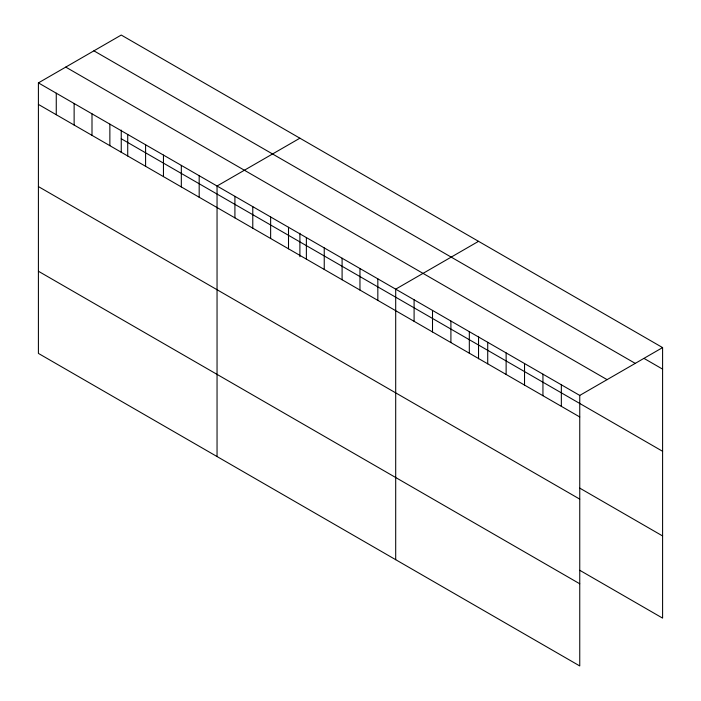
<?xml version="1.0" encoding="UTF-8"?>
<svg xmlns="http://www.w3.org/2000/svg" width="701" height="701" viewBox="0 0 701 701"><rect width="100%" height="100%" fill="white"/><g stroke="black" fill="none" stroke-linecap="round" stroke-linejoin="round"><path stroke-width="1.05" d="M38.406 82.884L579.753 395.425L579.753 665.95L38.406 353.409L38.406 82.884L121.247 35.05L662.594 347.591L662.594 618.116L579.771 570.299M299.897 138.193L217.047 186.019L217.047 456.544M478.538 241.328L395.697 289.162L395.697 559.687M579.753 395.425L662.594 347.591M644.193 358.509L662.594 369.129M93.908 50.831L635.255 363.381M65.745 67.094L607.092 379.644M121.247 138.754L662.594 451.295M38.406 104.414L579.753 416.964M579.771 488.133L662.594 535.95M38.406 186.58L579.753 499.13M38.406 271.243L579.753 583.784M561.343 384.796L561.343 406.335M542.942 374.176L542.942 395.706M524.532 363.547L524.532 385.086M506.131 352.918L506.131 374.457M487.721 342.29L487.721 363.828M478.538 336.384L478.538 358.789M469.32 331.669L469.32 353.208M450.909 321.04L450.909 342.579M432.508 310.412L432.508 331.95M414.098 299.783L414.098 321.321M377.83 278.849L377.83 300.387M359.964 268.536L359.964 290.074M342.097 258.222L342.097 279.752M324.239 247.909L324.239 269.438M306.372 237.586L306.372 259.125M299.897 233.24L299.897 256.706M288.505 227.273L288.505 248.811M270.639 216.959L270.639 238.498M252.781 206.646L252.781 228.184M234.914 196.333L234.914 217.871M199.18 175.706L199.18 197.244M181.322 165.392L181.322 186.93M163.456 155.079L163.456 176.617M145.589 144.765L145.589 166.303M127.722 134.452L127.722 155.99M121.247 130.106L121.247 152.511M109.864 124.138L109.864 145.677M91.997 113.825L91.997 135.363M74.131 103.511L74.131 125.05M56.264 93.198L56.264 114.736"/></g></svg>
